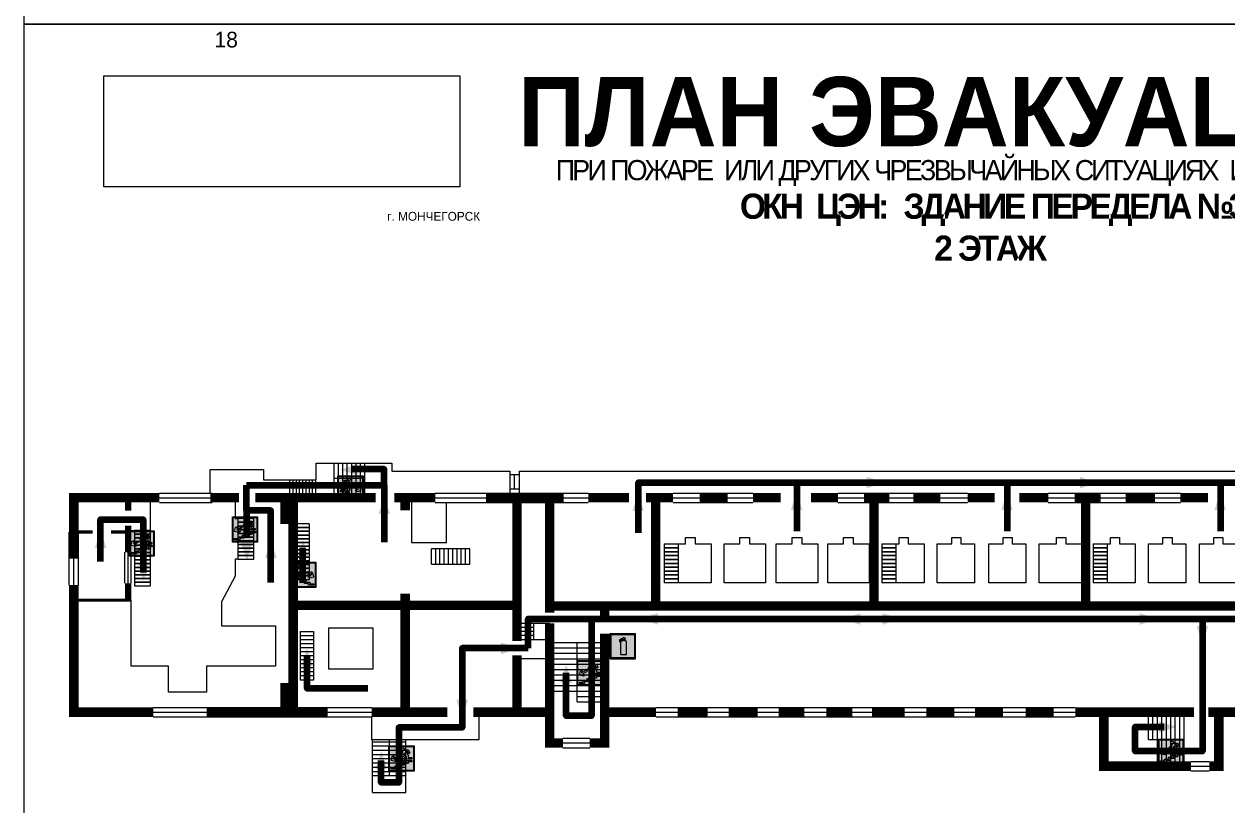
# Model space of a CAD drawing. Header units: millimetres. Extents: x 13810 to 67229, y 12374 to 21950.
# Drawn here: x 32787.4 to 33169.7, y 14297.9 to 14545.9 of the extents above; entities that cross this region are included whole.
import ezdxf

# ---------------------------------------------------------------- set-up
doc = ezdxf.new("R2010")
doc.units = ezdxf.units.MM
doc.layers.add('План_Штампы', color=7, linetype='Continuous')
doc.styles.add('обычный', font='arial.ttf')
picture_1 = doc.add_image_def('image1.jpg', size_in_pixel=(337, 105))

# ---------------------------------------------------------------- blocks, each defined once
blk = doc.blocks.new('вниз 3')
at = {"lineweight": 0, "true_color": 0xffffff}
h = blk.add_hatch(color=7, dxfattribs=at)
h.dxf.hatch_style = 1
h.paths.add_polyline_path([(40997.5, -4475.69), (40997.25, -4475.28), (40995.76, -4476.15), (40995.97, -4475.23), (40995.39, -4475.56), (40995.05, -4476.83), (40996.33, -4477.17), (40996.91, -4476.83), (40996, -4476.55)], flags=0)
h.paths.add_polyline_path([(40999.81, -4473.95), (41000.22, -4473.95), (41000.64, -4474.67), (41001.03, -4474.43), (41000.46, -4473.49), (41000.42, -4473.49), (40999.43, -4473.49), (40998.68, -4473.92), (40998.68, -4474.57), (40997.88, -4474.57), (40997.88, -4475), (40999.14, -4475), (40999.14, -4474.43), (40999.14, -4474.38), (40999.59, -4475.15), (40998.72, -4475.67), (40998.72, -4477.06), (40999.24, -4477.06), (40999.24, -4475.96), (40999.95, -4475.56), (40999.95, -4476.43), (41001.61, -4476.43), (41001.61, -4475.88), (41000.47, -4475.88), (41000.47, -4475.12)], flags=0)
h.paths.add_polyline_path([(40999.2, -4473.24, 1), (40998.35, -4473.24, 1)], flags=0)
h.paths.add_polyline_path([(41000.46, -4477.26), (41001.69, -4477.26), (41001.69, -4476.84), (41000.03, -4476.84), (41000.03, -4477.39), (40998.78, -4477.39), (40998.78, -4477.95), (40997.53, -4477.95), (40997.53, -4478.5), (40996.29, -4478.5), (40996.29, -4479.06), (40995.05, -4479.06), (40995.05, -4479.48), (40995.29, -4479.48), (40996.72, -4479.48), (40996.72, -4478.92), (40997.97, -4478.92), (40997.97, -4478.36), (40999.2, -4478.36), (40999.2, -4477.81), (41000.46, -4477.81)], flags=0)
h.paths.add_polyline_path([(41002.37, -4472.17), (40994.37, -4472.17), (40994.37, -4480.17), (41002.37, -4480.17)])
h.paths.add_polyline_path([(41002.16, -4479.96), (40994.57, -4479.96), (40994.57, -4472.37), (41002.16, -4472.37)], flags=16)
h.paths.add_polyline_path([(41001.61, -4475.88), (41001.61, -4476.43), (40999.95, -4476.43), (40999.95, -4475.56), (40999.24, -4475.96), (40999.24, -4477.06), (40998.72, -4477.06), (40998.72, -4475.67), (40999.59, -4475.15), (40999.14, -4474.38), (40999.14, -4474.43), (40999.14, -4475), (40997.88, -4475), (40997.88, -4474.57), (40998.68, -4474.57), (40998.68, -4473.92), (40999.43, -4473.49), (41000.42, -4473.49), (41000.46, -4473.49), (41001.03, -4474.43), (41000.64, -4474.67), (41000.22, -4473.95), (40999.81, -4473.95), (41000.47, -4475.12), (41000.47, -4475.88)], flags=0)
h.paths.add_polyline_path([(41001.69, -4476.84), (41001.69, -4477.26), (41000.46, -4477.26), (41000.46, -4477.81), (40999.2, -4477.81), (40999.2, -4478.36), (40997.97, -4478.36), (40997.97, -4478.92), (40996.72, -4478.92), (40996.72, -4479.48), (40995.05, -4479.48), (40995.05, -4479.06), (40996.29, -4479.06), (40996.29, -4478.5), (40997.53, -4478.5), (40997.53, -4477.95), (40998.78, -4477.95), (40998.78, -4477.39), (41000.03, -4477.39), (41000.03, -4476.84)], flags=0)
h.paths.add_polyline_path([(40998.35, -4473.24, -1), (40999.2, -4473.24, -1)], flags=0)
h.paths.add_polyline_path([(40997.5, -4475.69), (40996, -4476.55), (40996.91, -4476.83), (40996.33, -4477.17), (40995.05, -4476.83), (40995.39, -4475.56), (40995.97, -4475.23), (40995.76, -4476.15), (40997.25, -4475.28)], flags=0)
at = {"lineweight": 0}
h = blk.add_hatch(color=126, dxfattribs=at)
h.dxf.hatch_style = 1
h.paths.add_polyline_path([(41002.16, -4472.37), (40994.57, -4472.37), (40994.57, -4479.96), (41002.16, -4479.96)])
h.paths.add_polyline_path([(40995.97, -4475.23), (40995.76, -4476.15), (40997.25, -4475.28), (40997.5, -4475.69), (40996, -4476.55), (40996.91, -4476.83), (40996.33, -4477.17), (40995.05, -4476.83), (40995.39, -4475.56)], flags=16)
h.paths.add_polyline_path([(40997.88, -4474.57), (40998.68, -4474.57), (40998.68, -4473.92), (40999.43, -4473.49), (41000.42, -4473.49), (41000.46, -4473.49), (41001.03, -4474.43), (41000.64, -4474.67), (41000.22, -4473.95), (40999.81, -4473.95), (41000.47, -4475.12), (41000.47, -4475.88), (41001.61, -4475.88), (41001.61, -4476.43), (40999.95, -4476.43), (40999.95, -4475.56), (40999.24, -4475.96), (40999.24, -4477.06), (40998.72, -4477.06), (40998.72, -4475.67), (40999.59, -4475.15), (40999.14, -4474.38), (40999.14, -4474.43), (40999.14, -4475), (40997.88, -4475)], flags=16)
h.paths.add_polyline_path([(40998.35, -4473.24, -1), (40999.2, -4473.24, -1)], flags=16)
h.paths.add_polyline_path([(40997.53, -4477.95), (40998.78, -4477.95), (40998.78, -4477.39), (41000.03, -4477.39), (41000.03, -4476.84), (41001.69, -4476.84), (41001.69, -4477.26), (41000.46, -4477.26), (41000.46, -4477.81), (40999.2, -4477.81), (40999.2, -4478.36), (40997.97, -4478.36), (40997.97, -4478.92), (40996.72, -4478.92), (40996.72, -4479.48), (40995.05, -4479.48), (40995.05, -4479.06), (40996.29, -4479.06), (40996.29, -4478.5), (40997.53, -4478.5)], flags=16)
at = {"lineweight": 0, "true_color": 0xffffff}
h = blk.add_hatch(color=7, dxfattribs=at)
h.dxf.hatch_style = 1
h.paths.add_polyline_path([(40999.2, -4473.24, 1), (40998.35, -4473.24, 1)])
h.paths.add_polyline_path([(40999.81, -4473.95), (41000.22, -4473.95), (41000.64, -4474.67), (41001.03, -4474.43), (41000.46, -4473.49), (41000.42, -4473.49), (40999.43, -4473.49), (40998.68, -4473.92), (40998.68, -4474.57), (40997.88, -4474.57), (40997.88, -4475), (40999.14, -4475), (40999.14, -4474.43), (40999.14, -4474.38), (40999.59, -4475.15), (40998.72, -4475.67), (40998.72, -4477.06), (40999.24, -4477.06), (40999.24, -4475.96), (40999.95, -4475.56), (40999.95, -4476.43), (41001.61, -4476.43), (41001.61, -4475.88), (41000.47, -4475.88), (41000.47, -4475.12)])
h.paths.add_polyline_path([(40999.2, -4477.81), (41000.46, -4477.81), (41000.46, -4477.26), (41001.69, -4477.26), (41001.69, -4476.84), (41000.03, -4476.84), (41000.03, -4477.39), (40998.78, -4477.39), (40998.78, -4477.95), (40997.53, -4477.95), (40997.53, -4478.5), (40996.29, -4478.5), (40996.29, -4479.06), (40995.05, -4479.06), (40995.05, -4479.48), (40995.29, -4479.48), (40996.72, -4479.48), (40996.72, -4478.92), (40997.97, -4478.92), (40997.97, -4478.36), (40999.2, -4478.36)])
h.paths.add_polyline_path([(40997.5, -4475.69), (40997.25, -4475.28), (40995.76, -4476.15), (40995.97, -4475.23), (40995.39, -4475.56), (40995.05, -4476.83), (40996.33, -4477.17), (40996.91, -4476.83), (40996, -4476.55)])
at = {"color": 126, "lineweight": 0}
for points in [[(40994.37, -4472.17), (41002.37, -4472.17), (41002.37, -4480.17), (40994.37, -4480.17)], [(40994.57, -4472.37), (41002.16, -4472.37), (41002.16, -4479.96), (40994.57, -4479.96)]]:
    blk.add_lwpolyline(points, close=True, dxfattribs=at)
for points in [[(40995.05, -4476.83), (40995.39, -4475.56), (40995.97, -4475.23), (40995.76, -4476.15), (40997.25, -4475.28), (40997.5, -4475.69), (40996, -4476.55), (40996.91, -4476.83), (40996.33, -4477.17), (40995.05, -4476.83)], [(40999.14, -4474.43), (40999.14, -4475), (40997.88, -4475), (40997.88, -4474.57), (40998.68, -4474.57), (40998.68, -4473.92), (40999.43, -4473.49), (41000.42, -4473.49), (41000.46, -4473.49), (41001.03, -4474.43), (41000.64, -4474.67), (41000.22, -4473.95), (40999.81, -4473.95), (41000.47, -4475.12), (41000.47, -4475.88), (41001.61, -4475.88), (41001.61, -4476.43), (40999.95, -4476.43), (40999.95, -4475.56), (40999.24, -4475.96), (40999.24, -4477.06), (40998.72, -4477.06), (40998.72, -4475.67), (40999.59, -4475.15), (40999.14, -4474.38), (40999.14, -4474.43)], [(40995.29, -4479.48), (40995.05, -4479.48), (40995.05, -4479.06), (40996.29, -4479.06), (40996.29, -4478.5), (40997.53, -4478.5), (40997.53, -4477.95), (40998.78, -4477.95), (40998.78, -4477.39), (41000.03, -4477.39), (41000.03, -4476.84), (41001.69, -4476.84), (41001.69, -4477.26), (41000.46, -4477.26), (41000.46, -4477.81), (40999.2, -4477.81), (40999.2, -4478.36), (40997.97, -4478.36), (40997.97, -4478.92), (40996.72, -4478.92), (40996.72, -4479.48), (40995.05, -4479.48)]]:
    blk.add_lwpolyline(points, dxfattribs=at)
blk.add_circle((40998.77, -4473.24), 0.426, dxfattribs=at)
blk = doc.blocks.new('вниз')
at = {"lineweight": 0, "true_color": 0xffffff}
h = blk.add_hatch(color=7, dxfattribs=at)
h.dxf.hatch_style = 1
h.paths.add_polyline_path([(40994.51, -4472.22), (40986.51, -4472.22), (40986.51, -4480.22), (40994.51, -4480.22)])
h.paths.add_polyline_path([(40994.31, -4472.42), (40994.31, -4480.01), (40986.71, -4480.01), (40986.71, -4472.42)], flags=16)
h.paths.add_polyline_path([(40988.43, -4473.53), (40989.43, -4473.53), (40990.19, -4473.96), (40990.19, -4474.6), (40991, -4474.6), (40991, -4475.06), (40989.73, -4475.06), (40989.73, -4474.46), (40989.3, -4475.18), (40990.17, -4475.7), (40990.17, -4477.11), (40989.63, -4477.11), (40989.63, -4476.01), (40988.94, -4475.59), (40988.94, -4476.46), (40988.94, -4476.46), (40987.47, -4476.46), (40987.26, -4476.46), (40987.26, -4475.92), (40988.4, -4475.92), (40988.4, -4475.2), (40989.1, -4473.99), (40988.66, -4473.99), (40988.24, -4474.7), (40987.86, -4474.47), (40988.41, -4473.56)], flags=0)
h.paths.add_polyline_path([(40990.55, -4473.29, -1), (40989.69, -4473.29, -1)], flags=0)
h.paths.add_polyline_path([(40988.85, -4476.89), (40988.85, -4477.43), (40990.1, -4477.43), (40990.1, -4477.99), (40991.34, -4477.99), (40991.34, -4478.54), (40992.59, -4478.54), (40992.59, -4479.09), (40993.83, -4479.09), (40993.83, -4479.52), (40992.17, -4479.52), (40992.17, -4478.97), (40990.91, -4478.97), (40990.91, -4478.41), (40989.68, -4478.41), (40989.68, -4477.86), (40988.43, -4477.86), (40988.43, -4477.31), (40987.6, -4477.31), (40987.18, -4477.31), (40987.18, -4476.89)], flags=0)
h.paths.add_polyline_path([(40991.61, -4475.33), (40993.12, -4476.2), (40992.9, -4475.27), (40993.48, -4475.6), (40993.83, -4476.88), (40992.56, -4477.22), (40991.97, -4476.88), (40992.9, -4476.61), (40991.38, -4475.74), (40991.58, -4475.39)], flags=0)
h.paths.add_polyline_path([(40990.19, -4473.96), (40989.43, -4473.53), (40988.43, -4473.53), (40988.41, -4473.56), (40987.86, -4474.47), (40988.24, -4474.7), (40988.66, -4473.99), (40989.1, -4473.99), (40988.4, -4475.2), (40988.4, -4475.92), (40987.26, -4475.92), (40987.26, -4476.46), (40987.47, -4476.46), (40988.94, -4476.46), (40988.94, -4476.27), (40988.94, -4475.59), (40989.63, -4476.01), (40989.63, -4477.11), (40990.17, -4477.11), (40990.17, -4475.7), (40989.3, -4475.18), (40989.73, -4474.46), (40989.73, -4475.06), (40991, -4475.06), (40991, -4474.6), (40990.19, -4474.6)], flags=0)
h.paths.add_polyline_path([(40990.55, -4473.29, 1), (40989.69, -4473.29, 1)], flags=0)
h.paths.add_polyline_path([(40991.61, -4475.33), (40991.58, -4475.39), (40991.38, -4475.74), (40992.9, -4476.61), (40991.97, -4476.88), (40992.56, -4477.22), (40993.83, -4476.88), (40993.48, -4475.6), (40992.9, -4475.27), (40993.12, -4476.2)], flags=0)
h.paths.add_polyline_path([(40990.1, -4477.43), (40988.85, -4477.43), (40988.85, -4476.89), (40987.18, -4476.89), (40987.18, -4477.31), (40987.6, -4477.31), (40988.43, -4477.31), (40988.43, -4477.86), (40989.68, -4477.86), (40989.68, -4478.41), (40990.91, -4478.41), (40990.91, -4478.97), (40992.17, -4478.97), (40992.17, -4479.52), (40993.83, -4479.52), (40993.83, -4479.09), (40992.59, -4479.09), (40992.59, -4478.54), (40991.34, -4478.54), (40991.34, -4477.99), (40990.1, -4477.99)], flags=0)
at = {"lineweight": 0}
h = blk.add_hatch(color=126, dxfattribs=at)
h.dxf.hatch_style = 1
h.paths.add_polyline_path([(40994.31, -4472.42), (40986.71, -4472.42), (40986.71, -4480.01), (40994.31, -4480.01)])
h.paths.add_polyline_path([(40988.43, -4473.53), (40989.43, -4473.53), (40990.19, -4473.96), (40990.19, -4474.6), (40991, -4474.6), (40991, -4475.06), (40989.73, -4475.06), (40989.73, -4474.46), (40989.3, -4475.18), (40990.17, -4475.7), (40990.17, -4477.11), (40989.63, -4477.11), (40989.63, -4476.01), (40988.94, -4475.59), (40988.94, -4476.46), (40988.94, -4476.46), (40987.47, -4476.46), (40987.26, -4476.46), (40987.26, -4475.92), (40988.4, -4475.92), (40988.4, -4475.2), (40989.1, -4473.99), (40988.66, -4473.99), (40988.24, -4474.7), (40987.86, -4474.47), (40988.41, -4473.56)], flags=16)
h.paths.add_polyline_path([(40990.55, -4473.29, -1), (40989.69, -4473.29, -1)], flags=16)
h.paths.add_polyline_path([(40988.85, -4476.89), (40988.85, -4477.43), (40990.1, -4477.43), (40990.1, -4477.99), (40991.34, -4477.99), (40991.34, -4478.54), (40992.59, -4478.54), (40992.59, -4479.09), (40993.83, -4479.09), (40993.83, -4479.52), (40992.17, -4479.52), (40992.17, -4478.97), (40990.91, -4478.97), (40990.91, -4478.41), (40989.68, -4478.41), (40989.68, -4477.86), (40988.43, -4477.86), (40988.43, -4477.31), (40987.6, -4477.31), (40987.18, -4477.31), (40987.18, -4476.89)], flags=16)
h.paths.add_polyline_path([(40991.61, -4475.33), (40993.12, -4476.2), (40992.9, -4475.27), (40993.48, -4475.6), (40993.83, -4476.88), (40992.56, -4477.22), (40991.97, -4476.88), (40992.9, -4476.61), (40991.38, -4475.74), (40991.58, -4475.39)], flags=16)
at = {"lineweight": 0, "true_color": 0xffffff}
h = blk.add_hatch(color=7, dxfattribs=at)
h.dxf.hatch_style = 1
h.paths.add_polyline_path([(40989.73, -4474.46), (40989.73, -4475.06), (40991, -4475.06), (40991, -4474.6), (40990.19, -4474.6), (40990.19, -4473.96), (40989.43, -4473.53), (40988.43, -4473.53), (40988.41, -4473.56), (40987.86, -4474.47), (40988.24, -4474.7), (40988.66, -4473.99), (40989.1, -4473.99), (40988.4, -4475.2), (40988.4, -4475.92), (40987.26, -4475.92), (40987.26, -4476.46), (40987.47, -4476.46), (40988.94, -4476.46), (40988.94, -4475.59), (40989.63, -4476.01), (40989.63, -4477.11), (40990.17, -4477.11), (40990.17, -4475.7), (40989.3, -4475.18)])
h.paths.add_polyline_path([(40989.69, -4473.29, 1), (40990.55, -4473.29, 1)])
h.paths.add_polyline_path([(40991.61, -4475.33), (40991.58, -4475.39), (40991.38, -4475.74), (40992.9, -4476.61), (40991.97, -4476.88), (40992.56, -4477.22), (40993.83, -4476.88), (40993.48, -4475.6), (40992.9, -4475.27), (40993.12, -4476.2)])
h.paths.add_polyline_path([(40990.1, -4477.43), (40988.85, -4477.43), (40988.85, -4476.89), (40987.18, -4476.89), (40987.18, -4477.31), (40987.6, -4477.31), (40988.43, -4477.31), (40988.43, -4477.86), (40989.68, -4477.86), (40989.68, -4478.41), (40990.91, -4478.41), (40990.91, -4478.97), (40992.17, -4478.97), (40992.17, -4479.52), (40993.83, -4479.52), (40993.83, -4479.09), (40992.59, -4479.09), (40992.59, -4478.54), (40991.34, -4478.54), (40991.34, -4477.99), (40990.1, -4477.99)])
at = {"color": 126, "lineweight": 0}
for points in [[(40986.51, -4472.22), (40994.51, -4472.22), (40994.51, -4480.22), (40986.51, -4480.22)], [(40986.71, -4472.42), (40994.31, -4472.42), (40994.31, -4480.01), (40986.71, -4480.01)]]:
    blk.add_lwpolyline(points, close=True, dxfattribs=at)
for points in [[(40987.47, -4476.46), (40987.26, -4476.46), (40987.26, -4475.92), (40988.4, -4475.92), (40988.4, -4475.2), (40989.1, -4473.99), (40988.66, -4473.99), (40988.24, -4474.7), (40987.86, -4474.47), (40988.41, -4473.56), (40988.43, -4473.53), (40989.43, -4473.53), (40990.19, -4473.96), (40990.19, -4474.6), (40991, -4474.6), (40991, -4475.06), (40989.73, -4475.06), (40989.73, -4474.46), (40989.3, -4475.18), (40990.17, -4475.7), (40990.17, -4477.11), (40989.63, -4477.11), (40989.63, -4476.01), (40988.94, -4475.59), (40988.94, -4476.46)], [(40987.47, -4476.46), (40988.94, -4476.46), (40988.94, -4476.27)], [(40991.58, -4475.39), (40991.38, -4475.74), (40992.9, -4476.61), (40991.97, -4476.88), (40992.56, -4477.22), (40993.83, -4476.88), (40993.48, -4475.6), (40992.9, -4475.27), (40993.12, -4476.2), (40991.61, -4475.33), (40991.58, -4475.39)], [(40987.6, -4477.31), (40987.18, -4477.31), (40987.18, -4476.89), (40988.85, -4476.89), (40988.85, -4477.43), (40990.1, -4477.43), (40990.1, -4477.99), (40991.34, -4477.99), (40991.34, -4478.54), (40992.59, -4478.54), (40992.59, -4479.09), (40993.83, -4479.09), (40993.83, -4479.52), (40992.17, -4479.52), (40992.17, -4478.97), (40990.91, -4478.97), (40990.91, -4478.41), (40989.68, -4478.41), (40989.68, -4477.86), (40988.43, -4477.86), (40988.43, -4477.31), (40987.6, -4477.31)]]:
    blk.add_lwpolyline(points, dxfattribs=at)
blk.add_circle((40990.12, -4473.29), 0.432, dxfattribs=at)
blk = doc.blocks.new('A$C3AD82952')
at = {"true_color": 0xf5f5ff}
h = blk.add_hatch(color=7, dxfattribs=at)
h.dxf.hatch_style = 1
h.paths.add_polyline_path([(8.21, 8.73, 0.414214), (7.89, 9.05), (7.22, 9.05), (7.22, 9.92), (7.59, 9.92, 1), (7.57, 10.36), (7.22, 10.36), (7.22, 10.6), (6.43, 10.6), (6.43, 10.36), (6.01, 10.36), (4.74, 9.59), (4.74, 8.69), (4.98, 8.73), (4.98, 9.26), (6.12, 9.91), (6.43, 9.91), (6.43, 9.05), (5.76, 9.05, 0.414214), (5.44, 8.73), (5.44, 2.2), (8.21, 2.2)], flags=0)
h.paths.add_polyline_path([(12.8, 12.8), (0, 12.8), (0, 0), (12.8, 0)])
h.paths.add_polyline_path([(0.51, 12.29), (12.29, 12.29), (12.29, 0.51), (0.51, 0.51)], flags=16)
h.paths.add_polyline_path([(4.74, 9.59), (6.01, 10.36), (6.43, 10.36), (6.43, 10.6), (7.22, 10.6), (7.22, 10.36), (7.59, 10.36, -0.94586), (7.59, 9.92), (7.22, 9.92), (7.22, 9.05), (7.89, 9.05, -0.414214), (8.21, 8.73), (8.21, 2.2), (5.44, 2.2), (5.44, 8.73, -0.414214), (5.76, 9.05), (6.43, 9.05), (6.43, 9.91), (6.12, 9.91), (4.98, 9.26), (4.98, 8.73), (4.74, 8.69)], flags=0)
h = blk.add_hatch(color=242)
h.dxf.hatch_style = 1
h.paths.add_polyline_path([(12.29, 12.29), (0.51, 12.29), (0.51, 0.51), (12.29, 0.51)])
h.paths.add_polyline_path([(4.74, 8.69), (4.74, 9.59), (6.01, 10.36), (6.43, 10.36), (6.43, 10.6), (7.22, 10.6), (7.22, 10.36), (7.59, 10.36, -0.94586), (7.59, 9.92), (7.22, 9.92), (7.22, 9.05), (7.89, 9.05, -0.414214), (8.21, 8.73), (8.21, 2.2), (5.44, 2.2), (5.44, 8.73, -0.414214), (5.76, 9.05), (6.43, 9.05), (6.43, 9.91), (6.12, 9.91), (4.98, 9.26), (4.98, 8.73)], flags=16)
h = blk.add_hatch(color=7, dxfattribs=at)
h.dxf.hatch_style = 1
h.paths.add_polyline_path([(8.21, 8.73, 0.414214), (7.89, 9.05), (7.22, 9.05), (7.22, 9.92), (7.59, 9.92, 1), (7.57, 10.36), (7.22, 10.36), (7.22, 10.6), (6.43, 10.6), (6.43, 10.36), (6.01, 10.36), (4.74, 9.59), (4.74, 8.69), (4.98, 8.73), (4.98, 9.26), (6.12, 9.91), (6.43, 9.91), (6.43, 9.05), (5.76, 9.05, 0.414214), (5.44, 8.73), (5.44, 2.2), (8.21, 2.2)])
at = {"color": 242, "lineweight": 5}
for p, q in [((0, 0), (0, 12.8)), ((0, 12.8), (12.8, 12.8)), ((12.8, 0), (12.8, 12.8)), ((6.01, 10.36), (4.74, 9.59)), ((4.74, 9.59), (4.74, 8.69)), ((4.74, 8.69), (4.98, 8.73)), ((4.98, 9.26), (6.12, 9.91)), ((4.98, 8.73), (4.98, 9.26)), ((5.44, 2.2), (5.44, 8.73)), ((5.76, 9.05), (6.43, 9.05)), ((6.01, 10.36), (6.43, 10.36)), ((6.12, 9.91), (6.43, 9.91)), ((7.22, 10.6), (6.43, 10.6)), ((6.43, 10.6), (6.43, 10.36)), ((6.43, 9.91), (6.43, 9.05)), ((7.22, 10.36), (7.22, 10.6)), ((7.59, 10.36), (7.22, 10.36)), ((7.22, 9.05), (7.22, 9.92)), ((7.59, 9.92), (7.22, 9.92)), ((7.89, 9.05), (7.22, 9.05)), ((8.21, 2.2), (8.21, 8.73)), ((0, 0), (12.8, 0)), ((5.44, 2.2), (8.21, 2.2))]:
    blk.add_line(p, q, dxfattribs=at)
blk.add_lwpolyline([(0.51, 12.29), (12.29, 12.29), (12.29, 0.51), (0.51, 0.51)], close=True, dxfattribs=at)
for centre, radius, start, end in [((5.76, 8.73), 0.32, 90, 180), ((7.58, 10.14), 0.223, 273.18746, 86.81254), ((7.89, 8.73), 0.32, 0, 90)]:
    blk.add_arc(centre, radius, start, end, dxfattribs=at)

msp = doc.modelspace()

# ---------------------------------------------------------------- linework, layer by layer
at = {"color": 126, "lineweight": 0, "true_color": 0x008754}
for points in [[(32787.42, 14940.9), (33387.42, 14940.9), (33387.42, 14545.9), (32787.42, 14545.9)], [(32787.42, 14940.9), (33387.42, 14940.9), (33387.42, 14545.9), (32787.42, 14545.9)], [(32787.42, 14940.9), (33387.42, 14940.9), (33387.42, 14545.9), (32787.42, 14545.9)], [(32787.42, 14940.9), (33387.42, 14940.9), (33387.42, 14545.9), (32787.42, 14545.9)], [(32787.42, 14545.9), (33387.42, 14545.9), (33387.42, 14150.9), (32787.42, 14150.9)], [(32787.42, 14545.9), (33387.42, 14545.9), (33387.42, 14150.9), (32787.42, 14150.9)], [(32787.42, 14545.9), (33387.42, 14545.9), (33387.42, 14150.9), (32787.42, 14150.9)], [(32787.42, 14545.9), (33387.42, 14545.9), (33387.42, 14150.9), (32787.42, 14150.9)]]:
    msp.add_lwpolyline(points, close=True, dxfattribs=at)
at = {"lineweight": 0}
for points in [[(32944.88, 14395.45), (32944.88, 14403.88), (33329.15, 14403.88), (33329.15, 14408.18), (33350.6, 14408.18), (33350.6, 14406.25), (33368.23, 14406.25)], [(32846.61, 14396.94), (32846.61, 14404.38), (32863.54, 14404.38), (32863.54, 14401.16), (32880.24, 14401.16), (32880.24, 14406.46), (32904.33, 14406.46), (32904.33, 14403.88), (32941.79, 14403.88), (32941.79, 14395.45)], [(32885.95, 14395.45), (32885.95, 14406.46)], [(32887.35, 14395.45), (32887.35, 14406.46)], [(32887.35, 14395.45), (32887.35, 14406.46)], [(32888.75, 14395.45), (32888.75, 14406.46)], [(32888.75, 14395.45), (32888.75, 14406.46)], [(32890.15, 14395.45), (32890.15, 14406.46)], [(32890.15, 14395.45), (32890.15, 14406.46)], [(32891.55, 14395.45), (32891.55, 14406.46)], [(32891.55, 14395.45), (32891.55, 14406.46)], [(32892.95, 14395.45), (32892.95, 14406.46)], [(32892.95, 14395.45), (32892.95, 14406.46)], [(32894.35, 14395.45), (32894.35, 14406.46)], [(32894.35, 14395.45), (32894.35, 14406.46)], [(32895.75, 14395.45), (32895.75, 14406.46)], [(32871.91, 14395.45), (32871.91, 14401.16)], [(32872.94, 14395.45), (32872.94, 14401.16)], [(32872.94, 14395.45), (32872.94, 14401.16)], [(32873.97, 14395.45), (32873.97, 14401.16)], [(32873.97, 14395.45), (32873.97, 14401.16)], [(32875, 14395.45), (32875, 14401.16)], [(32875, 14395.45), (32875, 14401.16)], [(32876.03, 14395.45), (32876.03, 14401.16)], [(32876.03, 14395.45), (32876.03, 14401.16)], [(32877.06, 14395.45), (32877.06, 14401.16)], [(32877.06, 14395.45), (32877.06, 14401.16)], [(32878.1, 14395.45), (32878.1, 14401.16)], [(32878.1, 14395.45), (32878.1, 14401.16)], [(32879.13, 14395.45), (32879.13, 14401.16)], [(32879.13, 14395.45), (32879.13, 14401.16)], [(32880.16, 14395.45), (32880.16, 14401.16)], [(32885.95, 14401.68), (32895.75, 14401.68)], [(32941.79, 14402.78), (32944.88, 14402.78)], [(32943.31, 14398.23), (32943.31, 14402.78)], [(32830.41, 14396.94), (32847.21, 14396.94)], [(32918.09, 14396.94), (32966.71, 14396.94)], [(32941.79, 14398.23), (32944.88, 14398.23)], [(32993.65, 14396.94), (33019.06, 14396.94)], [(33046.05, 14396.94), (33087.28, 14396.94)], [(33112.89, 14396.94), (33154.92, 14396.94)], [(32854.53, 14395.45), (32854.53, 14388.8), (32855.37, 14388.8), (32855.37, 14375.88), (32854.53, 14375.88), (32854.53, 14370.51), (32850.15, 14362.41), (32850.15, 14354.73), (32867.3, 14354.73), (32867.3, 14341.94), (32845.4, 14341.94), (32845.4, 14333.7), (32833.34, 14333.7), (32833.34, 14341.94), (32821.49, 14341.94), (32821.49, 14362.93)], [(32827.59, 14367.45), (32827.59, 14395.44)], [(32830.41, 14395.44), (32847.21, 14395.44)], [(32830.41, 14393.94), (32847.21, 14393.94)], [(32910.57, 14395.45), (32910.57, 14381.22), (32921.67, 14381.22), (32921.67, 14393.94)], [(32918.09, 14395.44), (32966.71, 14395.45)], [(32918.09, 14393.94), (32966.71, 14393.94)], [(32993.65, 14395.44), (33019.06, 14395.45)], [(32993.65, 14393.94), (33019.06, 14393.94)], [(33046.05, 14395.44), (33087.28, 14395.45)], [(33046.05, 14393.94), (33087.28, 14393.94)], [(33112.89, 14395.44), (33154.92, 14395.45)], [(33112.89, 14393.94), (33154.92, 14393.94)], [(32860.46, 14388.8), (32855.37, 14388.8)], [(32820.49, 14385.07), (32822.5, 14385.07), (32822.5, 14367.45)], [(32827.59, 14385.07), (32822.5, 14385.07)], [(32860.46, 14387.63), (32855.37, 14387.63)], [(32855.37, 14387.63), (32860.46, 14387.63)], [(32860.46, 14386.45), (32855.37, 14386.45)], [(32860.46, 14386.45), (32855.37, 14386.45)], [(32855.37, 14386.45), (32860.46, 14386.45)], [(32860.46, 14385.28), (32855.37, 14385.28)], [(32855.37, 14385.28), (32860.46, 14385.28)], [(32855.37, 14385.28), (32860.46, 14385.28)], [(32878.03, 14387.12), (32872.94, 14387.12)], [(32878.03, 14385.95), (32872.94, 14385.95)], [(32872.94, 14385.95), (32878.03, 14385.95)], [(32878.03, 14384.77), (32872.94, 14384.77)], [(32872.94, 14384.77), (32878.03, 14384.77)], [(32878.03, 14387.12), (32878.03, 14369.5)], [(32801.72, 14367.71), (32801.72, 14384.52)], [(32803.22, 14367.71), (32803.21, 14384.52)], [(32804.72, 14367.71), (32804.72, 14384.52)], [(32827.59, 14383.89), (32822.5, 14383.89)], [(32822.5, 14383.89), (32827.59, 14383.89)], [(32827.59, 14382.72), (32822.5, 14382.72)], [(32822.5, 14382.72), (32827.59, 14382.72)], [(32827.59, 14381.54), (32822.5, 14381.54)], [(32822.5, 14381.54), (32827.59, 14381.54)], [(32860.46, 14384.1), (32855.37, 14384.1)], [(32855.37, 14384.1), (32860.46, 14384.1)], [(32860.46, 14382.93), (32855.37, 14382.93)], [(32855.37, 14382.93), (32860.46, 14382.93)], [(32860.46, 14381.75), (32855.37, 14381.75)], [(32855.37, 14381.75), (32860.46, 14381.75)], [(32878.03, 14383.6), (32872.94, 14383.6)], [(32872.94, 14383.6), (32878.03, 14383.6)], [(32878.03, 14382.42), (32872.94, 14382.42)], [(32872.94, 14382.42), (32878.03, 14382.42)], [(32878.03, 14381.25), (32872.94, 14381.25)], [(32872.94, 14381.25), (32878.03, 14381.25)], [(32995.4, 14368.45), (32995.4, 14380.83), (32997.65, 14380.83), (32997.65, 14382.78), (33000.73, 14382.78), (33000.73, 14380.83), (33005.76, 14380.83), (33005.76, 14368.45), (32995.4, 14368.45)], [(33009.89, 14368.45), (33009.89, 14380.83), (33014.92, 14380.83), (33014.92, 14382.78), (33018, 14382.78), (33018, 14380.83), (33023.03, 14380.83), (33023.03, 14368.45), (33009.89, 14368.45)], [(33026.48, 14368.45), (33026.48, 14380.83), (33031.51, 14380.83), (33031.51, 14382.78), (33034.59, 14382.78), (33034.59, 14380.83), (33039.62, 14380.83), (33039.62, 14368.45), (33026.48, 14368.45)], [(33042.85, 14368.45), (33042.85, 14380.83), (33047.88, 14380.83), (33047.88, 14382.78), (33050.95, 14382.78), (33050.95, 14380.83), (33055.98, 14380.83), (33055.98, 14368.45), (33042.85, 14368.45)], [(33064.59, 14368.45), (33064.59, 14380.83), (33065.57, 14380.83), (33065.57, 14382.78), (33068.43, 14382.78), (33068.43, 14380.83), (33073.41, 14380.83), (33073.41, 14368.45), (33064.59, 14368.45)], [(33077.64, 14368.45), (33077.64, 14380.83), (33082.21, 14380.83), (33082.21, 14382.78), (33085.11, 14382.78), (33085.11, 14380.83), (33089.48, 14380.83), (33089.48, 14368.45), (33077.64, 14368.45)], [(33093.96, 14368.45), (33093.96, 14380.83), (33098.53, 14380.83), (33098.53, 14382.78), (33101.43, 14382.78), (33101.43, 14380.83), (33105.8, 14380.83), (33105.8, 14368.45), (33093.96, 14368.45)], [(33109.96, 14368.45), (33109.96, 14380.83), (33115.54, 14380.83), (33115.54, 14382.78), (33118.43, 14382.78), (33118.43, 14380.83), (33124.03, 14380.83), (33124.03, 14368.45), (33109.96, 14368.45)], [(33131.74, 14368.45), (33131.74, 14380.83), (33132.72, 14380.83), (33132.72, 14382.78), (33135.58, 14382.78), (33135.58, 14380.83), (33140.56, 14380.83), (33140.56, 14368.45), (33131.74, 14368.45)], [(33144.77, 14368.45), (33144.77, 14380.83), (33149.34, 14380.83), (33149.34, 14382.78), (33152.25, 14382.78), (33152.25, 14380.83), (33156.61, 14380.83), (33156.61, 14368.45), (33144.77, 14368.45)], [(33160.93, 14368.45), (33160.93, 14380.83), (33165.49, 14380.83), (33165.49, 14382.78), (33168.4, 14382.78), (33168.4, 14380.83), (33172.76, 14380.83), (33172.76, 14368.45), (33160.93, 14368.45)], [(32819.49, 14368.26), (32819.49, 14378.12)], [(32820.49, 14368.26), (32820.49, 14378.12)], [(32821.49, 14368.26), (32821.49, 14378.12)], [(32827.59, 14380.37), (32822.5, 14380.37)], [(32822.5, 14380.37), (32827.59, 14380.37)], [(32827.59, 14379.19), (32822.5, 14379.19)], [(32822.5, 14379.19), (32827.59, 14379.19)], [(32827.59, 14378.02), (32822.5, 14378.02)], [(32822.5, 14378.02), (32827.59, 14378.02)], [(32860.46, 14380.58), (32855.37, 14380.58)], [(32855.37, 14380.58), (32860.46, 14380.58)], [(32860.46, 14379.4), (32855.37, 14379.4)], [(32855.37, 14379.4), (32860.46, 14379.4)], [(32860.46, 14378.23), (32855.37, 14378.23)], [(32855.37, 14378.23), (32860.46, 14378.23)], [(32860.46, 14377.06), (32855.37, 14377.06)], [(32855.37, 14377.06), (32860.46, 14377.06)], [(32878.03, 14380.07), (32872.94, 14380.07)], [(32872.94, 14380.07), (32878.03, 14380.07)], [(32878.03, 14378.9), (32872.94, 14378.9)], [(32872.94, 14378.9), (32878.03, 14378.9)], [(32878.03, 14377.72), (32872.94, 14377.72)], [(32872.94, 14377.72), (32878.03, 14377.72)], [(32916.88, 14374.39), (32916.88, 14379.24)], [(32929.07, 14379.24), (32916.88, 14379.24)], [(32918.24, 14374.39), (32918.24, 14379.24)], [(32918.24, 14374.39), (32918.24, 14379.24)], [(32919.59, 14374.39), (32919.59, 14379.24)], [(32919.59, 14374.39), (32919.59, 14379.24)], [(32920.95, 14374.39), (32920.95, 14379.24)], [(32920.95, 14374.39), (32920.95, 14379.24)], [(32922.3, 14374.39), (32922.3, 14379.24)], [(32922.3, 14374.39), (32922.3, 14379.24)], [(32923.65, 14374.39), (32923.65, 14379.24)], [(32923.65, 14374.39), (32923.65, 14379.24)], [(32925.01, 14374.39), (32925.01, 14379.24)], [(32925.01, 14374.39), (32925.01, 14379.24)], [(32926.36, 14374.39), (32926.36, 14379.24)], [(32926.36, 14374.39), (32926.36, 14379.24)], [(32927.72, 14374.39), (32927.72, 14379.24)], [(32927.72, 14374.39), (32927.72, 14379.24)], [(32929.07, 14374.39), (32929.07, 14379.24)], [(32990.82, 14380.83), (32995.4, 14380.83)], [(32990.82, 14380.83), (32990.82, 14368.45)], [(32990.82, 14379.49), (32995.4, 14379.49)], [(32995.4, 14379.49), (32990.82, 14379.49)], [(32990.82, 14378.26), (32995.4, 14378.26)], [(32995.4, 14378.26), (32990.82, 14378.26)], [(32990.82, 14377.04), (32995.4, 14377.04)], [(32995.4, 14377.04), (32990.82, 14377.04)], [(33060.02, 14380.83), (33064.59, 14380.83)], [(33060.02, 14380.83), (33060.02, 14368.45)], [(33060.02, 14379.49), (33064.59, 14379.49)], [(33064.59, 14379.49), (33060.02, 14379.49)], [(33060.02, 14378.26), (33064.59, 14378.26)], [(33064.59, 14378.26), (33060.02, 14378.26)], [(33060.02, 14377.04), (33064.59, 14377.04)], [(33064.59, 14377.04), (33060.02, 14377.04)], [(33127.17, 14380.83), (33131.74, 14380.83)], [(33127.17, 14380.83), (33127.17, 14368.45)], [(33127.17, 14379.49), (33131.74, 14379.49)], [(33131.74, 14379.49), (33127.17, 14379.49)], [(33127.17, 14378.26), (33131.74, 14378.26)], [(33131.74, 14378.26), (33127.17, 14378.26)], [(33127.17, 14377.04), (33131.74, 14377.04)], [(33131.74, 14377.04), (33127.17, 14377.04)], [(32827.59, 14376.85), (32822.5, 14376.85)], [(32822.5, 14376.85), (32827.59, 14376.85)], [(32827.59, 14375.67), (32822.5, 14375.67)], [(32822.5, 14375.67), (32827.59, 14375.67)], [(32827.59, 14374.5), (32822.5, 14374.5)], [(32822.5, 14374.5), (32827.59, 14374.5)], [(32827.59, 14373.32), (32822.5, 14373.32)], [(32822.5, 14373.32), (32827.59, 14373.32)], [(32855.37, 14375.88), (32860.46, 14375.88)], [(32878.03, 14376.55), (32872.94, 14376.55)], [(32872.94, 14376.55), (32878.03, 14376.55)], [(32878.03, 14375.38), (32872.94, 14375.38)], [(32872.94, 14375.38), (32878.03, 14375.38)], [(32878.03, 14374.2), (32872.94, 14374.2)], [(32872.94, 14374.2), (32878.03, 14374.2)], [(32916.88, 14374.39), (32929.07, 14374.39)], [(32990.82, 14375.81), (32995.4, 14375.81)], [(32995.4, 14375.81), (32990.82, 14375.81)], [(32990.82, 14374.58), (32995.4, 14374.58)], [(32995.4, 14374.58), (32990.82, 14374.58)], [(32990.82, 14373.36), (32995.4, 14373.36)], [(32995.4, 14373.36), (32990.82, 14373.36)], [(33060.02, 14375.81), (33064.59, 14375.81)], [(33064.59, 14375.81), (33060.02, 14375.81)], [(33060.02, 14374.58), (33064.59, 14374.58)], [(33064.59, 14374.58), (33060.02, 14374.58)], [(33060.02, 14373.36), (33064.59, 14373.36)], [(33064.59, 14373.36), (33060.02, 14373.36)], [(33127.17, 14375.81), (33131.74, 14375.81)], [(33131.74, 14375.81), (33127.17, 14375.81)], [(33127.17, 14374.58), (33131.74, 14374.58)], [(33131.74, 14374.58), (33127.17, 14374.58)], [(33127.17, 14373.36), (33131.74, 14373.36)], [(33131.74, 14373.36), (33127.17, 14373.36)], [(32827.59, 14372.15), (32822.5, 14372.15)], [(32822.5, 14372.15), (32827.59, 14372.15)], [(32827.59, 14370.97), (32822.5, 14370.97)], [(32822.5, 14370.97), (32827.59, 14370.97)], [(32827.59, 14369.8), (32822.5, 14369.8)], [(32822.5, 14369.8), (32827.59, 14369.8)], [(32878.03, 14373.03), (32872.94, 14373.03)], [(32872.94, 14373.03), (32878.03, 14373.03)], [(32878.03, 14371.85), (32872.94, 14371.85)], [(32872.94, 14371.85), (32878.03, 14371.85)], [(32878.03, 14370.68), (32872.94, 14370.68)], [(32872.94, 14370.68), (32878.03, 14370.68)], [(32872.94, 14369.5), (32878.03, 14369.5)], [(32990.82, 14372.13), (32995.4, 14372.13)], [(32995.4, 14372.13), (32990.82, 14372.13)], [(32990.82, 14370.91), (32995.4, 14370.91)], [(32995.4, 14370.91), (32990.82, 14370.91)], [(32990.82, 14369.68), (32995.4, 14369.68)], [(32995.4, 14369.68), (32990.82, 14369.68)], [(33060.02, 14372.13), (33064.59, 14372.13)], [(33064.59, 14372.13), (33060.02, 14372.13)], [(33060.02, 14370.91), (33064.59, 14370.91)], [(33064.59, 14370.91), (33060.02, 14370.91)], [(33060.02, 14369.68), (33064.59, 14369.68)], [(33064.59, 14369.68), (33060.02, 14369.68)], [(33127.17, 14372.13), (33131.74, 14372.13)], [(33131.74, 14372.13), (33127.17, 14372.13)], [(33127.17, 14370.91), (33131.74, 14370.91)], [(33131.74, 14370.91), (33127.17, 14370.91)], [(33127.17, 14369.68), (33131.74, 14369.68)], [(33131.74, 14369.68), (33127.17, 14369.68)], [(32827.59, 14368.62), (32822.5, 14368.62)], [(32822.5, 14368.62), (32827.59, 14368.62)], [(32822.5, 14367.45), (32827.59, 14367.45)], [(32995.4, 14368.45), (32990.82, 14368.45)], [(33064.59, 14368.45), (33060.02, 14368.45)], [(33131.74, 14368.45), (33127.17, 14368.45)], [(32954.46, 14355.53), (32944.08, 14355.53)], [(32949.37, 14354.23), (32944.08, 14354.23)], [(32949.37, 14350.33), (32949.37, 14355.53)], [(32875.14, 14352.99), (32879.46, 14352.99)], [(32875.14, 14352.99), (32875.14, 14337.65)], [(32875.14, 14351.71), (32879.46, 14351.71)], [(32875.14, 14351.71), (32879.46, 14351.71)], [(32875.14, 14350.43), (32879.46, 14350.43)], [(32875.14, 14350.43), (32879.46, 14350.43)], [(32879.46, 14337.65), (32879.46, 14352.99)], [(32884.18, 14341.14), (32898.39, 14341.14), (32898.39, 14354), (32884.18, 14354), (32884.18, 14341.14)], [(32949.37, 14352.99), (32944.08, 14352.99)], [(32949.37, 14351.66), (32944.08, 14351.66)], [(32954.46, 14350.33), (32944.08, 14350.33)], [(32875.14, 14349.15), (32879.46, 14349.15)], [(32875.14, 14349.15), (32879.46, 14349.15)], [(32875.14, 14347.87), (32879.46, 14347.87)], [(32875.14, 14347.87), (32879.46, 14347.87)], [(32875.14, 14346.6), (32879.46, 14346.6)], [(32875.14, 14346.6), (32879.46, 14346.6)], [(32954.46, 14349.44), (32971.94, 14349.44)], [(32954.46, 14347.73), (32971.94, 14347.73)], [(32954.46, 14347.73), (32971.94, 14347.73)], [(32954.46, 14347.73), (32971.94, 14347.73)], [(32963.16, 14330.63), (32963.16, 14349.44)], [(32875.14, 14345.32), (32879.46, 14345.32)], [(32875.14, 14345.32), (32879.46, 14345.32)], [(32875.14, 14344.04), (32879.46, 14344.04)], [(32875.14, 14344.04), (32879.46, 14344.04)], [(32875.14, 14342.76), (32879.46, 14342.76)], [(32875.14, 14342.76), (32879.46, 14342.76)], [(32954.46, 14344.31), (32944.08, 14344.31)], [(32954.46, 14346.02), (32971.94, 14346.02)], [(32954.46, 14346.02), (32971.94, 14346.02)], [(32954.46, 14346.02), (32971.94, 14346.02)], [(32954.46, 14346.02), (32971.94, 14346.02)], [(32954.46, 14344.31), (32971.94, 14344.31)], [(32954.46, 14344.31), (32971.94, 14344.31)], [(32954.46, 14344.31), (32971.94, 14344.31)], [(32875.14, 14341.48), (32879.46, 14341.48)], [(32875.14, 14341.48), (32879.46, 14341.48)], [(32875.14, 14340.21), (32879.46, 14340.21)], [(32875.14, 14340.21), (32879.46, 14340.21)], [(32875.14, 14338.93), (32879.46, 14338.93)], [(32875.14, 14338.93), (32879.46, 14338.93)], [(32954.46, 14342.6), (32971.94, 14342.6)], [(32954.46, 14342.6), (32971.94, 14342.6)], [(32954.46, 14340.89), (32971.94, 14340.89)], [(32954.46, 14340.89), (32971.94, 14340.89)], [(32954.46, 14340.89), (32971.94, 14340.89)], [(32954.46, 14339.18), (32971.94, 14339.18)], [(32954.46, 14339.18), (32971.94, 14339.18)], [(32875.14, 14337.65), (32879.46, 14337.65)], [(32954.46, 14337.47), (32971.94, 14337.47)], [(32954.46, 14337.47), (32971.94, 14337.47)], [(32954.46, 14337.47), (32971.94, 14337.47)], [(32954.46, 14335.76), (32971.94, 14335.76)], [(32954.46, 14335.76), (32971.94, 14335.76)], [(32954.46, 14334.05), (32971.94, 14334.05)], [(32954.46, 14334.05), (32971.94, 14334.05)], [(32963.16, 14332.34), (32971.94, 14332.34)], [(32963.16, 14332.34), (32971.94, 14332.34)], [(32828.47, 14328.84), (32897.88, 14328.84)], [(32828.47, 14327.34), (32897.88, 14327.34)], [(32897.88, 14325.84), (32897.88, 14318.67), (32932.09, 14318.67), (32932.09, 14327.34)], [(32963.16, 14330.63), (32971.94, 14330.63)], [(32988.26, 14328.84), (33121.49, 14328.84)], [(32988.26, 14327.34), (33121.49, 14327.34)], [(33144.73, 14318.64), (33144.73, 14327.34)], [(33146.16, 14318.64), (33146.16, 14327.34)], [(33146.16, 14318.64), (33146.16, 14327.34)], [(33147.58, 14311.67), (33147.58, 14327.34)], [(33147.58, 14311.67), (33147.58, 14327.34)], [(33149.01, 14311.67), (33149.01, 14327.34)], [(33149.01, 14311.67), (33149.01, 14327.34)], [(33150.43, 14311.67), (33150.43, 14327.34)], [(33150.43, 14311.67), (33150.43, 14327.34)], [(33151.86, 14311.67), (33151.86, 14327.34)], [(33151.86, 14311.67), (33151.86, 14327.34)], [(33151.86, 14311.67), (33151.86, 14327.34)], [(33153.28, 14311.67), (33153.28, 14327.34)], [(33153.28, 14311.67), (33153.28, 14327.34)], [(33154.71, 14311.67), (33154.71, 14327.34)], [(33154.71, 14311.67), (33154.71, 14327.34)], [(33156.14, 14311.67), (33156.14, 14327.34)], [(32828.47, 14325.84), (32897.88, 14325.84)], [(32988.26, 14325.84), (33121.49, 14325.84)], [(32898.16, 14301.81), (32898.16, 14318.67)], [(32898.16, 14301.81), (32908.77, 14301.81), (32908.77, 14318.67)], [(32898.16, 14317.93), (32908.77, 14317.93)], [(32898.16, 14316.59), (32908.77, 14316.59)], [(32898.16, 14316.59), (32908.77, 14316.59)], [(32903.6, 14307.19), (32903.6, 14318.67)], [(32958.67, 14319.05), (32967.2, 14319.05)], [(32958.67, 14317.55), (32967.2, 14317.55)], [(32958.67, 14316.05), (32967.2, 14316.05)], [(33144.73, 14318.64), (33156.14, 14318.64)], [(32898.16, 14315.25), (32908.77, 14315.25)], [(32898.16, 14315.25), (32908.77, 14315.25)], [(32898.16, 14313.9), (32908.77, 14313.9)], [(32898.16, 14313.9), (32908.77, 14313.9)], [(32898.16, 14312.56), (32908.77, 14312.56)], [(32898.16, 14312.56), (32908.77, 14312.56)], [(32898.16, 14311.22), (32908.77, 14311.22)], [(32898.16, 14311.22), (32908.77, 14311.22)], [(32898.16, 14309.87), (32908.77, 14309.87)], [(32898.16, 14309.87), (32908.77, 14309.87)], [(32898.16, 14308.53), (32908.77, 14308.53)], [(32898.16, 14308.53), (32908.77, 14308.53)], [(33158.25, 14311.67), (33164.04, 14311.67)], [(33158.25, 14310.17), (33164.04, 14310.17)], [(33158.25, 14308.67), (33164.04, 14308.67)], [(32898.16, 14307.19), (32908.77, 14307.19)]]:
    msp.add_lwpolyline(points, dxfattribs=at)
at = {"color": 126, "lineweight": 100, "true_color": 0x008754}
for points in [[(32858.1, 14399.46), (32901.84, 14399.46), (32901.84, 14404.5), (32891.35, 14404.5)], [(32982.68, 14384.32), (32982.68, 14400.29), (33335.19, 14400.29)], [(33033, 14400.29), (33033, 14384.8)], [(33099.85, 14400.29), (33099.85, 14384.8)], [(33167.61, 14400.29), (33167.61, 14384.8)], [(32858.1, 14391.38), (32858.1, 14399.46)], [(32901.84, 14399.46), (32901.84, 14381.36)], [(32811.69, 14375.2), (32811.69, 14388.51), (32825.24, 14388.51), (32825.24, 14371.74)], [(32865.81, 14368.56), (32865.81, 14391.38), (32858.1, 14391.38), (32858.1, 14383.17)], [(32876.02, 14368.43), (32876.02, 14379.57)], [(32947.6, 14347.66), (32947.6, 14356.93), (33024.9, 14356.93)], [(32967.7, 14356.93), (32967.7, 14326.2), (32959.71, 14326.2), (32959.71, 14339.79)], [(33024.9, 14356.93), (33161.94, 14356.93), (33161.94, 14314.89), (33140.52, 14314.89), (33140.52, 14322.71), (33149.74, 14322.71)], [(33161.94, 14356.93), (33342.22, 14356.93), (33342.22, 14323.07), (33334.64, 14323.07), (33334.64, 14338.23)], [(32947.6, 14347.66), (32926.66, 14347.66), (32926.66, 14322.5), (32906.56, 14322.5), (32906.56, 14304.94), (32900.91, 14304.94), (32900.91, 14311.98)], [(32896.69, 14334.86), (32877.4, 14334.86), (32877.4, 14344.99)]]:
    msp.add_lwpolyline(points, dxfattribs=at)
at = {"lineweight": 0}
for points, const_width in [([(32830.41, 14395.45), (32803.22, 14395.45), (32803.22, 14376.12)], 3), ([(32820.49, 14395.45), (32820.49, 14391.38)], 2), ([(32855.71, 14395.45), (32846.61, 14395.45)], 3), ([(32899.14, 14395.45), (32860.93, 14395.45)], 3), ([(32870.34, 14387.13), (32870.34, 14395.45)], 3), ([(32872.94, 14395.45), (32872.94, 14327.34)], 3), ([(32918.09, 14395.45), (32905.07, 14395.45)], 3), ([(32908.53, 14391.47), (32908.53, 14395.45)], 3), ([(32958.88, 14395.45), (32934.22, 14395.45)], 3), ([(32944.08, 14349.96), (32944.08, 14395.45)], 3), ([(32954.46, 14358.94), (32954.46, 14395.45)], 3), ([(32979.63, 14395.45), (32966.71, 14395.45)], 3), ([(32993.65, 14395.45), (32985.08, 14395.45)], 3), ([(32988.11, 14361.08), (32988.11, 14395.45)], 3), ([(33011.01, 14395.45), (33002.12, 14395.45)], 3), ([(33027.84, 14395.45), (33019.06, 14395.45)], 3), ([(33046.05, 14395.45), (33037.48, 14395.45)], 3), ([(33062.35, 14395.45), (33054.31, 14395.45)], 3), ([(33057.55, 14395.45), (33057.55, 14361.08)], 3), ([(33078.6, 14395.45), (33070.02, 14395.45)], 3), ([(33095.85, 14395.45), (33087.28, 14395.45)], 3), ([(33112.89, 14395.45), (33103.68, 14395.45)], 3), ([(33129.51, 14395.45), (33121.26, 14395.45)], 3), ([(33124.79, 14361.08), (33124.79, 14395.45)], 3), ([(33146.77, 14395.45), (33137.45, 14395.45)], 3), ([(33163.7, 14395.45), (33154.92, 14395.45)], 3), ([(32809.26, 14384.56), (32803.22, 14384.56)], 1), ([(32815.05, 14384.56), (32820.49, 14384.56)], 1), ([(32820.49, 14386.61), (32820.49, 14378.12)], 2), ([(32803.22, 14367.71), (32803.22, 14327.34), (32828.47, 14327.34)], 3), ([(32820.49, 14368.26), (32820.49, 14362.43)], 2), ([(32908.53, 14364.96), (32908.53, 14327.34)], 3), ([(33364.1, 14366.35), (33364.1, 14361.08), (32954.46, 14361.08)], 3), ([(32820.49, 14362.93), (32803.21, 14362.93)], 1), ([(32872.94, 14361.24), (32944.08, 14361.24)], 3), ([(32971.94, 14357.83), (32971.94, 14361.08)], 3), ([(32958.67, 14317.55), (32954.46, 14317.55), (32954.46, 14355.53)], 3), ([(32971.94, 14352.27), (32971.94, 14317.55), (32967.2, 14317.55)], 3), ([(32944.08, 14345.39), (32944.08, 14327.34)], 3), ([(32870.34, 14336.58), (32870.34, 14327.34)], 3), ([(32845.49, 14327.34), (32883.93, 14327.34)], 3), ([(32897.88, 14327.34), (32921.89, 14327.34)], 3), ([(32930.21, 14327.34), (32954.46, 14327.34)], 3), ([(32988.26, 14327.34), (32971.94, 14327.34)], 3), ([(32995.14, 14327.34), (33004.61, 14327.34)], 3), ([(33011.35, 14327.34), (33020.52, 14327.34)], 3), ([(33027.26, 14327.34), (33035.37, 14327.34)], 3), ([(33042.32, 14327.34), (33050.64, 14327.34)], 3), ([(33056.9, 14327.34), (33067.22, 14327.34)], 3), ([(33074.17, 14327.34), (33083.02, 14327.34)], 3), ([(33089.65, 14327.34), (33098.5, 14327.34)], 3), ([(33105.76, 14327.34), (33114.61, 14327.34)], 3), ([(33121.49, 14327.34), (33159.19, 14327.34)], 3), ([(33130.55, 14327.34), (33130.55, 14310.17), (33158.25, 14310.17)], 3), ([(33163.8, 14327.34), (33178.36, 14327.34)], 3), ([(33164.04, 14310.17), (33167.09, 14310.17), (33167.09, 14327.34)], 3)]:
    msp.add_lwpolyline(points, dxfattribs=dict(at, const_width=const_width))
at = {"color": 0, "lineweight": 0}
msp.add_lwpolyline([(32860.46, 14375.88), (32860.46, 14388.8)], dxfattribs=at)
at = {"layer": 'План_Штампы', "color": 126, "true_color": 0x008754}
for points in [[(32893.47, 14406.19), (32893.46, 14402.52), (32887.84, 14404.33)], [(33055.14, 14398.41), (33055.14, 14402.07), (33060.77, 14400.26)], [(33122.96, 14398.37), (33122.97, 14402.04), (33128.59, 14400.23)], [(32984.4, 14391.19), (32980.74, 14391.19), (32982.55, 14396.81)], [(33034.77, 14391.51), (33031.11, 14391.52), (33032.92, 14397.14)], [(33101.62, 14391.51), (33097.96, 14391.52), (33099.77, 14397.14)], [(33169.38, 14391.51), (33165.72, 14391.52), (33167.53, 14397.14)], [(32903.72, 14390.26), (32900.06, 14390.26), (32901.87, 14395.89)], [(32813.58, 14379.43), (32809.92, 14379.43), (32811.73, 14385.05)], [(32856.39, 14381.04), (32860.05, 14381.04), (32858.24, 14375.42)], [(32867.7, 14376.27), (32864.04, 14376.28), (32865.84, 14381.9)], [(32877.89, 14376.27), (32874.23, 14376.28), (32876.04, 14381.9)], [(32823.54, 14374.63), (32827.2, 14374.63), (32825.39, 14369)], [(32988.84, 14358.81), (32988.84, 14355.15), (32983.22, 14356.96)], [(33053.21, 14358.76), (33053.2, 14355.1), (33047.58, 14356.91)], [(33060.23, 14355.1), (33060.24, 14358.76), (33065.86, 14356.95)], [(33141.99, 14355.1), (33141.99, 14358.76), (33147.61, 14356.95)], [(33160.07, 14354.66), (33163.74, 14354.66), (33161.93, 14349.04)], [(32879.21, 14342.03), (32875.55, 14342.03), (32877.35, 14347.65)], [(32939, 14345.76), (32939, 14349.42), (32944.62, 14347.61)], [(32961.56, 14336.74), (32957.9, 14336.75), (32959.71, 14342.37)], [(32924.82, 14331.26), (32928.49, 14331.26), (32926.68, 14325.64)], [(33148.04, 14320.8), (33148.04, 14324.46), (33153.66, 14322.66)], [(32902.8, 14309.29), (32899.13, 14309.3), (32900.94, 14314.92)]]:
    msp.add_solid(points, dxfattribs=at)

# ---------------------------------------------------------------- block references
at = {"color": 126, "true_color": 0x008754}
for name, p in [('вниз', (-8099.33, 18874.59)), ('вниз 3', (-8140.73, 18861.53)), ('вниз 3', (-8173.57, 18857.08)), ('вниз', (-8114.34, 18847.2)), ('вниз 3', (-8031.16, 18815.94)), ('вниз 3', (-8090.99, 18788.81)), ('вниз 3', (-7846.47, 18790.94))]:
    msp.add_blockref(name, p, dxfattribs=at)
at = {"xscale": 0.625, "yscale": 0.625, "zscale": 0.625}
msp.add_blockref('A$C3AD82952', (32973.7, 14344.29), dxfattribs=at)

# ---------------------------------------------------------------- texts
at = {"lineweight": 0, "style": 'обычный'}
for s, insert, char_height, width, attachment_point in [('{\\fProxima Nova Rg|b0|i0|c204|p2;18\\H1.1967x; }', (32851.65, 14540.92), 5, 126.6484, 5), ('{\\fProxima Nova Rg|b1|i0|c204|p2;ПЛАН ЭВАКУАЦИИ}', (32944.44, 14529.11), 22, 493.8901, 1), ('\\pi-8.4,l8.4,t8.4;{\\fProxima Nova Rg|b0|i0|c204|p2;г. МОНЧЕГОРСК\\H1.1997x; }', (32917.59, 14484.81), 2.8, 126.6484, 5)]:
    msp.add_mtext(s, dxfattribs=dict(at, insert=insert, char_height=char_height, width=width, attachment_point=attachment_point))
at = {"color": 0, "lineweight": 0, "insert": (33093.83, 14497.32), "char_height": 8, "width": 449.2158, "attachment_point": 5, "style": 'обычный'}
msp.add_mtext('{\\fArial Black|b1|i0|c204|p34;\\H2x;\\T0.85;  \\fArial Narrow|b0|i0|c204|p34;\\H0.8x;\\W0.9;\\P\\fProxima Nova Rg|b0|i0|c204|p2;\\H0.5x;\\W1;\\C256;ПРИ ПОЖАРЕ  ИЛИ ДРУГИХ ЧРЕЗВЫЧАЙНЫХ СИТУАЦИЯХ  ИЗ ПОМЕЩЕНИЙ \\fProxima Nova Rg|b1|i0|c204|p2;\\H1.25x;\\P ОКН  ЦЭН:  ЗДАНИЕ ПЕРЕДЕЛА №3\\P2 ЭТАЖ}', dxfattribs=at)

# ---------------------------------------------------------------- pictures from other files: only their frames are drawn
at = {"color": 7, "lineweight": 0, "true_color": 0xf5f5ff}
image = msp.add_image(picture_1, insert=(32812.78, 14494.2), size_in_units=(113.11, 35.24), dxfattribs=at)
image.dxf.flags = 7

doc.saveas('drawing.dxf')
